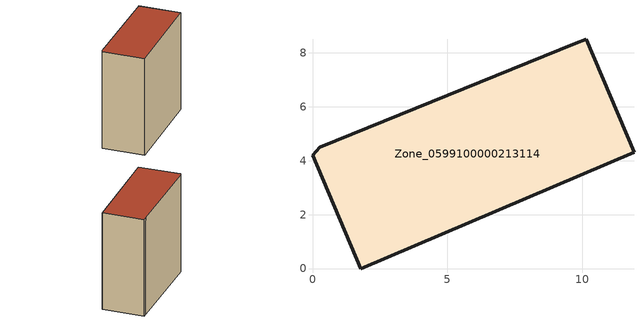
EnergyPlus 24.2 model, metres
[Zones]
Zone_0599100000213114
 floor ground (C_G): 10.15,8.5 11.93,4.31 1.79,0 0,4.2 0.27,4.49 9.77,8.36 z0
 wall outside (C_F): 0,4.2 1.79,0 11.93,4.31 10.15,8.5 9.77,8.36 0.27,4.49 0,4.2 z0:10.92
 roof outside (C_R): 11.93,4.31 10.15,8.5 9.77,8.36 0.27,4.49 0,4.2 1.79,0 z10.92
[BUILDING]
Pand.0599100000213114: North Axis=0; Terrain=City; Loads Convergence Tolerance Value=0.04; Temperature Convergence Tolerance Value=0.4; Solar Distribution=FullExterior; Maximum Number of Warmup Days=25; Minimum Number of Warmup Days=1
[Site:Location]
Rotterdam.The.Hague.AP_ZH_NLD Design_Conditions: Latitude=51.96; Longitude=4.45; Time Zone=1; Elevation=-4.5
[SITE:GROUNDTEMPERATURE:BUILDINGSURFACE]
18, 18, 18, 18, 18, 18, 18, 18, 18, 18, 18, 18
[MATERIAL] Thermal Absorptance=0.9; Solar Absorptance=0.7; Visible Absorptance=0.7
Name | Roughness | Thickness | Conductivity | Density | Specific Heat
G.TI.1946 | MediumSmooth | 0.15 | 1 | 540 | 1210
F.TI.1946 | Rough | 0.3 | 0.857143 | 1920 | 840
R.TI.1946 | MediumRough | 0.2 | 0.1 | 1500 | 1000
[CONSTRUCTION]
C_G: G.TI.1946
C_F: F.TI.1946
C_R: R.TI.1946
[ZONE]
Zone_0599100000213114: Type=1; Multiplier=1; Ceiling Height=Autocalculate; Volume=Autocalculate; Floor Area=autocalculate; Part of Total Floor Area=Yes
[ZONEINFILTRATION:DESIGNFLOWRATE]
Infil_Zone_0599100000213114: Zone or ZoneList or Space or SpaceList=Zone_0599100000213114; Schedule=AlwaysOn; Design Flow Rate Calculation Method=Flow/Area; Flow Rate per Floor Area=0.003; Constant Term Coefficient=1; Temperature Term Coefficient=0; Velocity Term Coefficient=0; Velocity Squared Term Coefficient=0
[HVACTEMPLATE:ZONE:IDEALLOADSAIRSYSTEM]
Zone_0599100000213114: Maximum Heating Supply Air Temperature=50; Minimum Cooling Supply Air Temperature=13; Maximum Heating Supply Air Humidity Ratio=0.0156; Minimum Cooling Supply Air Humidity Ratio=0.0077; Heating Limit=NoLimit; Cooling Limit=NoLimit; Dehumidification Control Type=ConstantSensibleHeatRatio; Cooling Sensible Heat Ratio=0.7; Dehumidification Setpoint=60; Humidification Control Type=None; Humidification Setpoint=30; Outdoor Air Method=None; Outdoor Air Flow Rate per Person=0.00944; Outdoor Air Flow Rate per Zone Floor Area=0; Outdoor Air Flow Rate per Zone=0; Demand Controlled Ventilation Type=None; Outdoor Air Economizer Type=NoEconomizer; Heat Recovery Type=None; Sensible Heat Recovery Effectiveness=0.7; Latent Heat Recovery Effectiveness=0.65
[ZONECONTROL:THERMOSTAT]
ThermostatControl_Zone_0599100000213114: Zone or ZoneList=Zone_0599100000213114; Control Type Schedule=DualSetpointControlType; Control 1=Thermostat_Zone_0599100000213114; Temperature Difference Between Cutout And Setpoint=0
[THERMOSTATSETPOINT:DUALSETPOINT]
Thermostat_Zone_0599100000213114: Heating Setpoint Temperature Schedule=HeatingSetpoint_Zone_0599100000213114; Cooling Setpoint Temperature Schedule=CoolingSetpoint_Zone_0599100000213114
[SCHEDULE:COMPACT]
HeatingSetpoint_Zone_0599100000213114: Through: 12/31, For: AllDays, Until: 24:00, 21
CoolingSetpoint_Zone_0599100000213114: Through: 12/31, For: AllDays, Until: 24:00, 24
DualSetpointControlType: Through: 12/31, For: AllDays, Until: 24:00, 4
AlwaysOn: Through: 12/31, For: AllDays, Until: 24:00, 1
